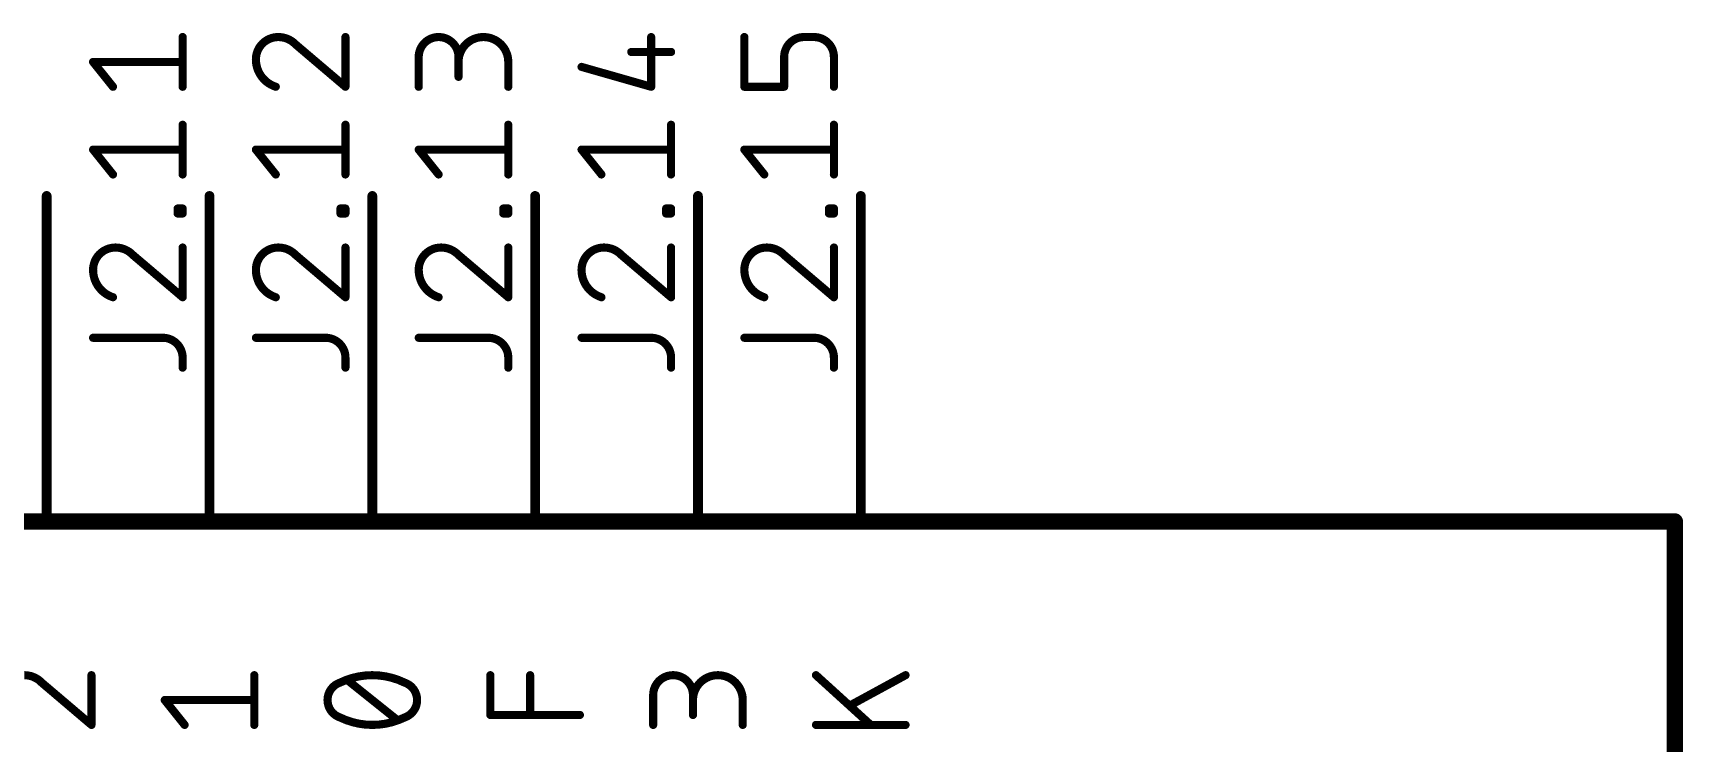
# Model space of a CAD drawing. Extents: x -165 to 95, y -26 to 154.
# Drawn here: x -111.97 to -86.23, y 72.74 to 83.82 of the extents above; entities that cross this region are included whole.
import ezdxf

# ---------------------------------------------------------------- set-up
doc = ezdxf.new("R2010")
doc.units = 0
doc.layers.add('94', color=14, linetype='CONTINUOUS')
doc.layers.add('95', color=250, linetype='CONTINUOUS')

msp = doc.modelspace()

# ---------------------------------------------------------------- linework, layer by layer
at = {"layer": '94'}
for points, const_width in [([(-111.76, 81.28), (-111.76, 76.2)], 0.1524), ([(-109.22, 81.28), (-109.22, 76.2)], 0.1524), ([(-106.68, 81.28), (-106.68, 76.2)], 0.1524), ([(-104.14, 81.28), (-104.14, 76.2)], 0.1524), ([(-101.6, 81.28), (-101.6, 76.2)], 0.1524), ([(-99.06, 81.28), (-99.06, 76.2)], 0.1524), ([(-144.78, 76.2), (-86.36, 76.2)], 0.254), ([(-86.36, 76.2), (-86.36, 68.58)], 0.254)]:
    msp.add_lwpolyline(points, dxfattribs=dict(at, const_width=const_width))
for points, const_width in [([(-111.7219, 81.28, 1), (-111.7981, 81.28)], 0.0762), ([(-109.1819, 81.28, 1), (-109.2581, 81.28)], 0.0762), ([(-106.6419, 81.28, 1), (-106.7181, 81.28)], 0.0762), ([(-104.1019, 81.28, 1), (-104.1781, 81.28)], 0.0762), ([(-101.5619, 81.28, 1), (-101.6381, 81.28)], 0.0762), ([(-99.0219, 81.28, 1), (-99.0981, 81.28)], 0.0762), ([(-111.7981, 76.2, 1), (-111.7219, 76.2)], 0.0762), ([(-109.2581, 76.2, 1), (-109.1819, 76.2)], 0.0762), ([(-106.7181, 76.2, 1), (-106.6419, 76.2)], 0.0762), ([(-104.1781, 76.2, 1), (-104.1019, 76.2)], 0.0762), ([(-101.6381, 76.2, 1), (-101.5619, 76.2)], 0.0762), ([(-99.0981, 76.2, 1), (-99.0219, 76.2)], 0.0762), ([(-86.2965, 76.2, 1), (-86.4235, 76.2)], 0.127), ([(-86.36, 76.1365, 1), (-86.36, 76.2635)], 0.127)]:
    msp.add_lwpolyline(points, format="xyb", dxfattribs=dict(at, const_width=const_width))
at = {"layer": '95'}
for points, const_width in [([(-109.6073, 83.7601, 1), (-109.6709, 83.7601)], 0.0635), ([(-108.1469, 83.7601, 0.4142), (-108.4961, 83.4109)], 0.127), ([(-107.8752, 83.6437, 0.2053), (-108.1469, 83.7601)], 0.127), ([(-108.1468, 83.7918, 1), (-108.1469, 83.7284)], 0.0635), ([(-108.1469, 83.7284, 1), (-108.1469, 83.7919)], 0.0635), ([(-107.8546, 83.6679, 1), (-107.8958, 83.6195)], 0.0635), ([(-107.8982, 83.6218, 1), (-107.8522, 83.6656)], 0.0635), ([(-107.0674, 83.7601, 1), (-107.1309, 83.7601)], 0.0635), ([(-105.3352, 83.4497, 1), (-105.9561, 83.4497)], 0.127), ([(-104.5591, 83.372, 1), (-105.3352, 83.372)], 0.127), ([(-102.2978, 83.7601, 1), (-102.3613, 83.7601)], 0.0635), ([(-100.8444, 83.7601, 1), (-100.9079, 83.7601)], 0.0635), ([(-99.9448, 83.7601, 0.4142), (-100.2552, 83.4497)], 0.127), ([(-99.9448, 83.7919, 1), (-99.9448, 83.7284)], 0.0635), ([(-99.9448, 83.7284, 1), (-99.9448, 83.7919)], 0.0635), ([(-99.7895, 83.7919, 1), (-99.7895, 83.7284)], 0.0635), ([(-99.4791, 83.4497, 0.4142), (-99.7895, 83.7601)], 0.127), ([(-99.7895, 83.7284, 1), (-99.7895, 83.7919)], 0.0635), ([(-111.0113, 83.3919, 1), (-111.0609, 83.3522)], 0.0635), ([(-111.0361, 83.4038, 1), (-111.0361, 83.3403)], 0.0635), ([(-109.6391, 83.3403, 1), (-109.6391, 83.4038)], 0.0635), ([(-108.5279, 83.4109, 1), (-108.4643, 83.4109)], 0.0635), ([(-108.4961, 83.4109, 0.3252), (-108.1857, 82.984)], 0.127), ([(-108.4644, 83.4109, 1), (-108.5278, 83.4108)], 0.0635), ([(-105.9244, 83.4497, 1), (-105.9879, 83.4497)], 0.0635), ([(-105.9879, 83.4497, 1), (-105.9244, 83.4497)], 0.0635), ([(-105.3035, 83.4497, 1), (-105.367, 83.4497)], 0.0635), ([(-105.367, 83.4497, 1), (-105.3035, 83.4497)], 0.0635), ([(-105.367, 83.372, 1), (-105.3035, 83.372)], 0.0635), ([(-104.5273, 83.372, 1), (-104.5909, 83.372)], 0.0635), ([(-104.5909, 83.372, 1), (-104.5273, 83.372)], 0.0635), ([(-102.64, 83.559, 1), (-102.64, 83.4955)], 0.0635), ([(-102.0191, 83.4955, 1), (-102.0191, 83.559)], 0.0635), ([(-100.2235, 83.4497, 1), (-100.287, 83.4497)], 0.0635), ([(-100.287, 83.4497, 1), (-100.2235, 83.4497)], 0.0635), ([(-99.4474, 83.4497, 1), (-99.5109, 83.4497)], 0.0635), ([(-99.5109, 83.4497, 1), (-99.4474, 83.4497)], 0.0635), ([(-105.367, 83.1392, 1), (-105.3035, 83.1392)], 0.0635), ([(-103.4074, 83.325, 1), (-103.4248, 83.2639)], 0.0635), ([(-110.7504, 82.9642, 1), (-110.7009, 83.0038)], 0.0635), ([(-109.6709, 82.984, 1), (-109.6073, 82.984)], 0.0635), ([(-108.1954, 82.9538, 1), (-108.1759, 83.0142)], 0.0635), ([(-107.1309, 82.984, 1), (-107.0674, 82.984)], 0.0635), ([(-107.1197, 82.9598, 1), (-107.0785, 83.0082)], 0.0635), ([(-105.9879, 82.984, 1), (-105.9244, 82.984)], 0.0635), ([(-104.5909, 82.984, 1), (-104.5273, 82.984)], 0.0635), ([(-102.3613, 82.984, 1), (-102.2978, 82.984)], 0.0635), ([(-102.3383, 82.9535, 1), (-102.3208, 83.0145)], 0.0635), ([(-100.9079, 82.984, 1), (-100.8444, 82.984)], 0.0635), ([(-100.8761, 83.0157, 1), (-100.8761, 82.9522)], 0.0635), ([(-100.287, 82.984, 1), (-100.2235, 82.984)], 0.0635), ([(-100.2552, 82.9522, 1), (-100.2552, 83.0157)], 0.0635), ([(-99.5109, 82.984, 1), (-99.4474, 82.984)], 0.0635), ([(-109.6073, 82.3912, 1), (-109.6709, 82.3912)], 0.0635), ([(-107.0674, 82.3912, 1), (-107.1309, 82.3912)], 0.0635), ([(-104.5273, 82.3912, 1), (-104.5909, 82.3912)], 0.0635), ([(-101.9874, 82.3912, 1), (-102.0509, 82.3912)], 0.0635), ([(-99.4474, 82.3912, 1), (-99.5109, 82.3912)], 0.0635), ([(-111.0113, 82.023, 1), (-111.0609, 81.9834)], 0.0635), ([(-111.0361, 82.0349, 1), (-111.0361, 81.9714)], 0.0635), ([(-109.6391, 81.9714, 1), (-109.6391, 82.0349)], 0.0635), ([(-108.4713, 82.023, 1), (-108.5209, 81.9834)], 0.0635), ([(-108.4961, 82.0349, 1), (-108.4961, 81.9714)], 0.0635), ([(-107.0991, 81.9714, 1), (-107.0991, 82.0349)], 0.0635), ([(-105.9313, 82.023, 1), (-105.9809, 81.9834)], 0.0635), ([(-105.9561, 82.0349, 1), (-105.9561, 81.9714)], 0.0635), ([(-104.5591, 81.9714, 1), (-104.5591, 82.0349)], 0.0635), ([(-103.3913, 82.023, 1), (-103.4409, 81.9834)], 0.0635), ([(-103.4161, 82.0349, 1), (-103.4161, 81.9714)], 0.0635), ([(-102.0191, 81.9714, 1), (-102.0191, 82.0349)], 0.0635), ([(-100.8513, 82.023, 1), (-100.9009, 81.9834)], 0.0635), ([(-100.8761, 82.0349, 1), (-100.8761, 81.9714)], 0.0635), ([(-99.4791, 81.9714, 1), (-99.4791, 82.0349)], 0.0635), ([(-110.7504, 81.5953, 1), (-110.7009, 81.635)], 0.0635), ([(-109.6709, 81.6151, 1), (-109.6073, 81.6151)], 0.0635), ([(-108.2104, 81.5953, 1), (-108.1609, 81.635)], 0.0635), ([(-107.1309, 81.6151, 1), (-107.0674, 81.6151)], 0.0635), ([(-105.6704, 81.5953, 1), (-105.6209, 81.635)], 0.0635), ([(-104.5909, 81.6151, 1), (-104.5273, 81.6151)], 0.0635), ([(-103.1304, 81.5953, 1), (-103.0809, 81.635)], 0.0635), ([(-102.0509, 81.6151, 1), (-101.9874, 81.6151)], 0.0635), ([(-100.5904, 81.5953, 1), (-100.5409, 81.635)], 0.0635), ([(-99.5109, 81.6151, 1), (-99.4474, 81.6151)], 0.0635), ([(-109.685, 81.0838, 1), (-109.7485, 81.0838)], 0.0635), ([(-109.7167, 81.1156, 1), (-109.7167, 81.0521)], 0.0635), ([(-109.6073, 81.0838, 1), (-109.6709, 81.0838)], 0.0635), ([(-109.6391, 81.0521, 1), (-109.6391, 81.1156)], 0.0635), ([(-107.145, 81.0838, 1), (-107.2085, 81.0838)], 0.0635), ([(-107.1767, 81.1156, 1), (-107.1767, 81.0521)], 0.0635), ([(-107.0674, 81.0838, 1), (-107.1309, 81.0838)], 0.0635), ([(-107.0991, 81.0521, 1), (-107.0991, 81.1156)], 0.0635), ([(-104.6367, 81.1156, 1), (-104.6367, 81.0521)], 0.0635), ([(-104.605, 81.0838, 1), (-104.6685, 81.0838)], 0.0635), ([(-104.5273, 81.0838, 1), (-104.5909, 81.0838)], 0.0635), ([(-104.5591, 81.0521, 1), (-104.5591, 81.1156)], 0.0635), ([(-102.065, 81.0838, 1), (-102.1285, 81.0838)], 0.0635), ([(-102.0967, 81.1156, 1), (-102.0967, 81.0521)], 0.0635), ([(-101.9874, 81.0838, 1), (-102.0509, 81.0838)], 0.0635), ([(-102.0191, 81.0521, 1), (-102.0191, 81.1156)], 0.0635), ([(-99.5567, 81.1156, 1), (-99.5567, 81.0521)], 0.0635), ([(-99.525, 81.0838, 1), (-99.5885, 81.0838)], 0.0635), ([(-99.4474, 81.0838, 1), (-99.5109, 81.0838)], 0.0635), ([(-99.4791, 81.0521, 1), (-99.4791, 81.1156)], 0.0635), ([(-109.7485, 81.0062, 1), (-109.685, 81.0062)], 0.0635), ([(-109.7167, 81.0379, 1), (-109.7167, 80.9744)], 0.0635), ([(-109.6709, 81.0062, 1), (-109.6073, 81.0062)], 0.0635), ([(-109.6391, 80.9744, 1), (-109.6391, 81.0379)], 0.0635), ([(-107.2085, 81.0062, 1), (-107.145, 81.0062)], 0.0635), ([(-107.1767, 81.0379, 1), (-107.1767, 80.9744)], 0.0635), ([(-107.1309, 81.0062, 1), (-107.0674, 81.0062)], 0.0635), ([(-107.0991, 80.9744, 1), (-107.0991, 81.0379)], 0.0635), ([(-104.6367, 81.0379, 1), (-104.6367, 80.9744)], 0.0635), ([(-104.6685, 81.0062, 1), (-104.605, 81.0062)], 0.0635), ([(-104.5909, 81.0062, 1), (-104.5273, 81.0062)], 0.0635), ([(-104.5591, 80.9744, 1), (-104.5591, 81.0379)], 0.0635), ([(-102.1285, 81.0062, 1), (-102.065, 81.0062)], 0.0635), ([(-102.0967, 81.0379, 1), (-102.0967, 80.9744)], 0.0635), ([(-102.0509, 81.0062, 1), (-101.9874, 81.0062)], 0.0635), ([(-102.0191, 80.9744, 1), (-102.0191, 81.0379)], 0.0635), ([(-99.5567, 81.0379, 1), (-99.5567, 80.9744)], 0.0635), ([(-99.5885, 81.0062, 1), (-99.525, 81.0062)], 0.0635), ([(-99.5109, 81.0062, 1), (-99.4474, 81.0062)], 0.0635), ([(-99.4791, 80.9744, 1), (-99.4791, 81.0379)], 0.0635), ([(-110.6869, 80.4749, 0.4142), (-111.0361, 80.1256)], 0.127), ([(-110.4152, 80.3584, 0.2053), (-110.6869, 80.4749)], 0.127), ([(-110.6868, 80.5066, 1), (-110.6869, 80.4431)], 0.0635), ([(-110.6869, 80.4431, 1), (-110.6869, 80.5066)], 0.0635), ([(-110.3946, 80.3826, 1), (-110.4358, 80.3342)], 0.0635), ([(-110.4382, 80.3365, 1), (-110.3922, 80.3803)], 0.0635), ([(-109.6073, 80.4749, 1), (-109.6709, 80.4749)], 0.0635), ([(-108.1469, 80.4749, 0.4142), (-108.4961, 80.1256)], 0.127), ([(-107.8752, 80.3584, 0.2053), (-108.1469, 80.4749)], 0.127), ([(-108.1468, 80.5066, 1), (-108.1469, 80.4431)], 0.0635), ([(-108.1469, 80.4431, 1), (-108.1469, 80.5066)], 0.0635), ([(-107.8546, 80.3826, 1), (-107.8958, 80.3342)], 0.0635), ([(-107.8982, 80.3365, 1), (-107.8522, 80.3803)], 0.0635), ([(-107.0674, 80.4749, 1), (-107.1309, 80.4749)], 0.0635), ([(-105.6069, 80.4749, 0.4142), (-105.9561, 80.1256)], 0.127), ([(-105.3352, 80.3584, 0.2053), (-105.6069, 80.4749)], 0.127), ([(-105.6068, 80.5066, 1), (-105.6069, 80.4431)], 0.0635), ([(-105.6069, 80.4431, 1), (-105.6069, 80.5066)], 0.0635), ([(-105.3146, 80.3826, 1), (-105.3558, 80.3342)], 0.0635), ([(-105.3582, 80.3365, 1), (-105.3122, 80.3803)], 0.0635), ([(-104.5273, 80.4749, 1), (-104.5909, 80.4749)], 0.0635), ([(-103.0669, 80.4749, 0.4142), (-103.4161, 80.1256)], 0.127), ([(-102.7952, 80.3584, 0.2053), (-103.0669, 80.4749)], 0.127), ([(-103.0668, 80.5066, 1), (-103.0669, 80.4431)], 0.0635), ([(-103.0669, 80.4431, 1), (-103.0669, 80.5066)], 0.0635), ([(-102.7746, 80.3826, 1), (-102.8158, 80.3342)], 0.0635), ([(-102.8182, 80.3365, 1), (-102.7722, 80.3803)], 0.0635), ([(-101.9874, 80.4749, 1), (-102.0509, 80.4749)], 0.0635), ([(-100.5269, 80.4749, 0.4142), (-100.8761, 80.1256)], 0.127), ([(-100.2552, 80.3584, 0.2053), (-100.5269, 80.4749)], 0.127), ([(-100.5268, 80.5066, 1), (-100.5269, 80.4431)], 0.0635), ([(-100.5269, 80.4431, 1), (-100.5269, 80.5066)], 0.0635), ([(-100.2346, 80.3826, 1), (-100.2758, 80.3342)], 0.0635), ([(-100.2782, 80.3365, 1), (-100.2322, 80.3803)], 0.0635), ([(-99.4474, 80.4749, 1), (-99.5109, 80.4749)], 0.0635), ([(-111.0361, 80.1256, 0.3252), (-110.7257, 79.6987)], 0.127), ([(-111.0044, 80.1256, 1), (-111.0678, 80.1256)], 0.0635), ([(-111.0679, 80.1256, 1), (-111.0044, 80.1256)], 0.0635), ([(-108.5279, 80.1256, 1), (-108.4643, 80.1256)], 0.0635), ([(-108.4961, 80.1256, 0.3252), (-108.1857, 79.6987)], 0.127), ([(-108.4644, 80.1256, 1), (-108.5278, 80.1256)], 0.0635), ([(-105.9561, 80.1256, 0.3252), (-105.6457, 79.6987)], 0.127), ([(-105.9879, 80.1256, 1), (-105.9244, 80.1256)], 0.0635), ([(-105.9244, 80.1256, 1), (-105.9878, 80.1256)], 0.0635), ([(-103.4479, 80.1256, 1), (-103.3843, 80.1256)], 0.0635), ([(-103.4161, 80.1256, 0.3252), (-103.1057, 79.6987)], 0.127), ([(-103.3844, 80.1256, 1), (-103.4478, 80.1256)], 0.0635), ([(-100.9079, 80.1256, 1), (-100.8444, 80.1256)], 0.0635), ([(-100.8761, 80.1256, 0.3252), (-100.5657, 79.6987)], 0.127), ([(-100.8444, 80.1256, 1), (-100.9078, 80.1256)], 0.0635), ([(-110.7354, 79.6685, 1), (-110.7159, 79.7289)], 0.0635), ([(-109.6709, 79.6987, 1), (-109.6073, 79.6987)], 0.0635), ([(-109.6597, 79.6746, 1), (-109.6185, 79.7229)], 0.0635), ([(-108.1954, 79.6685, 1), (-108.1759, 79.7289)], 0.0635), ([(-107.1309, 79.6987, 1), (-107.0674, 79.6987)], 0.0635), ([(-107.1197, 79.6746, 1), (-107.0785, 79.7229)], 0.0635), ([(-105.6554, 79.6685, 1), (-105.6359, 79.7289)], 0.0635), ([(-104.5909, 79.6987, 1), (-104.5273, 79.6987)], 0.0635), ([(-104.5797, 79.6746, 1), (-104.5385, 79.7229)], 0.0635), ([(-103.1154, 79.6685, 1), (-103.0959, 79.7289)], 0.0635), ([(-102.0509, 79.6987, 1), (-101.9874, 79.6987)], 0.0635), ([(-102.0397, 79.6746, 1), (-101.9985, 79.7229)], 0.0635), ([(-100.5754, 79.6685, 1), (-100.5559, 79.7289)], 0.0635), ([(-99.5109, 79.6987, 1), (-99.4474, 79.6987)], 0.0635), ([(-99.4997, 79.6746, 1), (-99.4585, 79.7229)], 0.0635), ([(-111.0361, 79.0977, 1), (-111.0361, 79.0342)], 0.0635), ([(-109.6391, 78.7555, 0.4142), (-109.9495, 79.066)], 0.127), ([(-109.9495, 79.0977, 1), (-109.9495, 79.0342)], 0.0635), ([(-109.9495, 79.0342, 1), (-109.9495, 79.0977)], 0.0635), ([(-108.4961, 79.0977, 1), (-108.4961, 79.0342)], 0.0635), ([(-107.0991, 78.7555, 0.4142), (-107.4095, 79.066)], 0.127), ([(-107.4095, 79.0977, 1), (-107.4095, 79.0342)], 0.0635), ([(-107.4095, 79.0342, 1), (-107.4095, 79.0977)], 0.0635), ([(-105.9561, 79.0977, 1), (-105.9561, 79.0342)], 0.0635), ([(-104.5591, 78.7555, 0.4142), (-104.8695, 79.066)], 0.127), ([(-104.8695, 79.0977, 1), (-104.8695, 79.0342)], 0.0635), ([(-104.8695, 79.0342, 1), (-104.8695, 79.0977)], 0.0635), ([(-103.4161, 79.0977, 1), (-103.4161, 79.0342)], 0.0635), ([(-102.0191, 78.7555, 0.4142), (-102.3295, 79.066)], 0.127), ([(-102.3295, 79.0977, 1), (-102.3295, 79.0342)], 0.0635), ([(-102.3295, 79.0342, 1), (-102.3295, 79.0977)], 0.0635), ([(-100.8761, 79.0977, 1), (-100.8761, 79.0342)], 0.0635), ([(-99.4791, 78.7555, 0.4142), (-99.7895, 79.066)], 0.127), ([(-99.7895, 79.0977, 1), (-99.7895, 79.0342)], 0.0635), ([(-99.7895, 79.0342, 1), (-99.7895, 79.0977)], 0.0635), ([(-109.6073, 78.7555, 1), (-109.6709, 78.7555)], 0.0635), ([(-109.6709, 78.7555, 1), (-109.6073, 78.7555)], 0.0635), ([(-107.0674, 78.7555, 1), (-107.1309, 78.7555)], 0.0635), ([(-107.1309, 78.7555, 1), (-107.0674, 78.7555)], 0.0635), ([(-104.5273, 78.7555, 1), (-104.5909, 78.7555)], 0.0635), ([(-104.5909, 78.7555, 1), (-104.5273, 78.7555)], 0.0635), ([(-101.9874, 78.7555, 1), (-102.0509, 78.7555)], 0.0635), ([(-102.0509, 78.7555, 1), (-101.9874, 78.7555)], 0.0635), ([(-99.4474, 78.7555, 1), (-99.5109, 78.7555)], 0.0635), ([(-99.5109, 78.7555, 1), (-99.4474, 78.7555)], 0.0635), ([(-109.6709, 78.6003, 1), (-109.6073, 78.6003)], 0.0635), ([(-107.1309, 78.6003, 1), (-107.0674, 78.6003)], 0.0635), ([(-104.5909, 78.6003, 1), (-104.5273, 78.6003)], 0.0635), ([(-102.0509, 78.6003, 1), (-101.9874, 78.6003)], 0.0635), ([(-99.5109, 78.6003, 1), (-99.4474, 78.6003)], 0.0635), ([(-111.8376, 73.6833, 0.2053), (-112.1093, 73.7997)], 0.127), ([(-111.817, 73.7075, 1), (-111.8582, 73.6591)], 0.0635), ([(-111.8606, 73.6614, 1), (-111.8146, 73.7052)], 0.0635), ([(-111.0298, 73.7997, 1), (-111.0933, 73.7997)], 0.0635), ([(-108.4898, 73.7997, 1), (-108.5533, 73.7997)], 0.0635), ([(-107.1845, 73.6833, 0.3205), (-107.3785, 73.4116)], 0.127), ([(-106.68, 73.7997, 0.1139), (-107.1845, 73.6833)], 0.127), ([(-107.1984, 73.7118, 1), (-107.1706, 73.6547)], 0.0635), ([(-107.1742, 73.6533, 1), (-107.1948, 73.7133)], 0.0635), ([(-107.0482, 73.7469, 1), (-107.0879, 73.6973)], 0.0635), ([(-106.68, 73.8315, 1), (-106.68, 73.7679)], 0.0635), ([(-106.1755, 73.6833, 0.1139), (-106.68, 73.7997)], 0.127), ([(-106.68, 73.768, 1), (-106.68, 73.8314)], 0.0635), ([(-105.9815, 73.4116, 0.3205), (-106.1755, 73.6833)], 0.127), ([(-106.1652, 73.7133, 1), (-106.1858, 73.6533)], 0.0635), ([(-106.1894, 73.6547, 1), (-106.1616, 73.7118)], 0.0635), ([(-104.8068, 73.7997, 1), (-104.8703, 73.7997)], 0.0635), ([(-104.1859, 73.7997, 1), (-104.2494, 73.7997)], 0.0635), ([(-101.6776, 73.4893, 1), (-102.2985, 73.4893)], 0.127), ([(-100.9015, 73.4116, 1), (-101.6776, 73.4116)], 0.127), ([(-99.7371, 73.8232, 1), (-99.7799, 73.7762)], 0.0635), ([(-98.3463, 73.7718, 1), (-98.3767, 73.8276)], 0.0635), ([(-109.8937, 73.4315, 1), (-109.9433, 73.3918)], 0.0635), ([(-109.9185, 73.4434, 1), (-109.9185, 73.3799)], 0.0635), ([(-108.5215, 73.3799, 1), (-108.5215, 73.4434)], 0.0635), ([(-107.3785, 73.4116, 0.3205), (-107.1845, 73.14)], 0.127), ([(-107.3468, 73.4116, 1), (-107.4102, 73.4116)], 0.0635), ([(-107.4102, 73.4116, 1), (-107.3468, 73.4116)], 0.0635), ([(-106.1755, 73.14, 0.3205), (-105.9815, 73.4116)], 0.127), ([(-105.9498, 73.4116, 1), (-106.0132, 73.4116)], 0.0635), ([(-106.0132, 73.4116, 1), (-105.9498, 73.4116)], 0.0635), ([(-102.2668, 73.4893, 1), (-102.3303, 73.4893)], 0.0635), ([(-102.3303, 73.4893, 1), (-102.2668, 73.4893)], 0.0635), ([(-101.6459, 73.4893, 1), (-101.7094, 73.4893)], 0.0635), ([(-101.7094, 73.4893, 1), (-101.6459, 73.4893)], 0.0635), ([(-101.7094, 73.4116, 1), (-101.6459, 73.4116)], 0.0635), ([(-100.8697, 73.4116, 1), (-100.9333, 73.4116)], 0.0635), ([(-100.9333, 73.4116, 1), (-100.8697, 73.4116)], 0.0635), ([(-99.2304, 73.3619, 1), (-99.2, 73.3062)], 0.0635), ([(-107.1845, 73.14, 0.1139), (-106.68, 73.0236)], 0.127), ([(-107.1706, 73.1685, 1), (-107.1984, 73.1115)], 0.0635), ([(-107.1948, 73.11, 1), (-107.1742, 73.17)], 0.0635), ([(-106.68, 73.0236, 0.1139), (-106.1755, 73.14)], 0.127), ([(-106.3118, 73.0764, 1), (-106.2721, 73.126)], 0.0635), ([(-106.1858, 73.17, 1), (-106.1652, 73.11)], 0.0635), ([(-106.1616, 73.1115, 1), (-106.1894, 73.1685)], 0.0635), ([(-104.8703, 73.1788, 1), (-104.8068, 73.1788)], 0.0635), ([(-104.8385, 73.2106, 1), (-104.8385, 73.1471)], 0.0635), ([(-104.2494, 73.1788, 1), (-104.1859, 73.1788)], 0.0635), ([(-103.4415, 73.1471, 1), (-103.4415, 73.2106)], 0.0635), ([(-101.7094, 73.1788, 1), (-101.6459, 73.1788)], 0.0635), ([(-111.0933, 73.0236, 1), (-111.0298, 73.0236)], 0.0635), ([(-111.0821, 72.9994, 1), (-111.0409, 73.0478)], 0.0635), ([(-109.6328, 73.0038, 1), (-109.5833, 73.0434)], 0.0635), ([(-108.5533, 73.0236, 1), (-108.4898, 73.0236)], 0.0635), ([(-106.68, 73.0553, 1), (-106.68, 72.9918)], 0.0635), ([(-106.68, 72.9918, 1), (-106.68, 73.0553)], 0.0635), ([(-102.3303, 73.0236, 1), (-102.2668, 73.0236)], 0.0635), ([(-100.9333, 73.0236, 1), (-100.8697, 73.0236)], 0.0635), ([(-99.7585, 73.0553, 1), (-99.7585, 72.9918)], 0.0635), ([(-98.9261, 73.0001, 1), (-98.8834, 73.0471)], 0.0635), ([(-98.3615, 72.9918, 1), (-98.3615, 73.0553)], 0.0635)]:
    msp.add_lwpolyline(points, format="xyb", dxfattribs=dict(at, const_width=const_width))
at = {"layer": '95', "const_width": 0.127}
for points in [[(-109.6391, 82.984), (-109.6391, 83.7601)], [(-107.8752, 83.6437), (-107.0991, 82.984)], [(-107.0991, 82.984), (-107.0991, 83.7601)], [(-102.3295, 82.984), (-102.3295, 83.7601)], [(-100.8761, 82.984), (-100.8761, 83.7601)], [(-99.7895, 83.7601), (-99.9448, 83.7601)], [(-110.7257, 82.984), (-111.0361, 83.372)], [(-111.0361, 83.372), (-109.6391, 83.372)], [(-105.9561, 82.984), (-105.9561, 83.4497)], [(-105.3352, 83.4497), (-105.3352, 83.1392)], [(-104.5591, 82.984), (-104.5591, 83.372)], [(-102.64, 83.5273), (-102.0191, 83.5273)], [(-100.2552, 83.4497), (-100.2552, 82.984)], [(-99.4791, 82.984), (-99.4791, 83.4497)], [(-103.4161, 83.2944), (-102.3295, 82.984)], [(-100.2552, 82.984), (-100.8761, 82.984)], [(-109.6391, 81.6151), (-109.6391, 82.3912)], [(-107.0991, 81.6151), (-107.0991, 82.3912)], [(-104.5591, 81.6151), (-104.5591, 82.3912)], [(-102.0191, 81.6151), (-102.0191, 82.3912)], [(-99.4791, 81.6151), (-99.4791, 82.3912)], [(-110.7257, 81.6151), (-111.0361, 82.0032)], [(-111.0361, 82.0032), (-109.6391, 82.0032)], [(-108.1857, 81.6151), (-108.4961, 82.0032)], [(-108.4961, 82.0032), (-107.0991, 82.0032)], [(-105.6457, 81.6151), (-105.9561, 82.0032)], [(-105.9561, 82.0032), (-104.5591, 82.0032)], [(-103.1057, 81.6151), (-103.4161, 82.0032)], [(-103.4161, 82.0032), (-102.0191, 82.0032)], [(-100.5657, 81.6151), (-100.8761, 82.0032)], [(-100.8761, 82.0032), (-99.4791, 82.0032)], [(-109.7167, 81.0062), (-109.7167, 81.0838)], [(-109.7167, 81.0838), (-109.6391, 81.0838)], [(-109.6391, 81.0838), (-109.6391, 81.0062)], [(-107.1767, 81.0062), (-107.1767, 81.0838)], [(-107.1767, 81.0838), (-107.0991, 81.0838)], [(-107.0991, 81.0838), (-107.0991, 81.0062)], [(-104.6367, 81.0062), (-104.6367, 81.0838)], [(-104.6367, 81.0838), (-104.5591, 81.0838)], [(-104.5591, 81.0838), (-104.5591, 81.0062)], [(-102.0967, 81.0062), (-102.0967, 81.0838)], [(-102.0967, 81.0838), (-102.0191, 81.0838)], [(-102.0191, 81.0838), (-102.0191, 81.0062)], [(-99.5567, 81.0062), (-99.5567, 81.0838)], [(-99.5567, 81.0838), (-99.4791, 81.0838)], [(-99.4791, 81.0838), (-99.4791, 81.0062)], [(-109.6391, 81.0062), (-109.7167, 81.0062)], [(-107.0991, 81.0062), (-107.1767, 81.0062)], [(-104.5591, 81.0062), (-104.6367, 81.0062)], [(-102.0191, 81.0062), (-102.0967, 81.0062)], [(-99.4791, 81.0062), (-99.5567, 81.0062)], [(-110.4152, 80.3584), (-109.6391, 79.6987)], [(-109.6391, 79.6987), (-109.6391, 80.4749)], [(-107.8752, 80.3584), (-107.0991, 79.6987)], [(-107.0991, 79.6987), (-107.0991, 80.4749)], [(-105.3352, 80.3584), (-104.5591, 79.6987)], [(-104.5591, 79.6987), (-104.5591, 80.4749)], [(-102.7952, 80.3584), (-102.0191, 79.6987)], [(-102.0191, 79.6987), (-102.0191, 80.4749)], [(-100.2552, 80.3584), (-99.4791, 79.6987)], [(-99.4791, 79.6987), (-99.4791, 80.4749)], [(-111.0361, 79.066), (-109.9495, 79.066)], [(-108.4961, 79.066), (-107.4095, 79.066)], [(-105.9561, 79.066), (-104.8695, 79.066)], [(-103.4161, 79.066), (-102.3295, 79.066)], [(-100.8761, 79.066), (-99.7895, 79.066)], [(-109.6391, 78.7555), (-109.6391, 78.6003)], [(-107.0991, 78.7555), (-107.0991, 78.6003)], [(-104.5591, 78.7555), (-104.5591, 78.6003)], [(-102.0191, 78.7555), (-102.0191, 78.6003)], [(-99.4791, 78.7555), (-99.4791, 78.6003)], [(-111.8376, 73.6833), (-111.0615, 73.0236)], [(-111.0615, 73.0236), (-111.0615, 73.7997)], [(-108.5215, 73.0236), (-108.5215, 73.7997)], [(-106.2919, 73.1012), (-107.0681, 73.7221)], [(-104.8385, 73.1788), (-104.8385, 73.7997)], [(-104.2176, 73.1788), (-104.2176, 73.7997)], [(-99.7585, 73.7997), (-98.9048, 73.0236)], [(-98.3615, 73.7997), (-99.2152, 73.334)], [(-109.6081, 73.0236), (-109.9185, 73.4116)], [(-109.9185, 73.4116), (-108.5215, 73.4116)], [(-102.2985, 73.0236), (-102.2985, 73.4893)], [(-101.6776, 73.4893), (-101.6776, 73.1788)], [(-100.9015, 73.0236), (-100.9015, 73.4116)], [(-103.4415, 73.1788), (-104.8385, 73.1788)], [(-98.3615, 73.0236), (-99.7585, 73.0236)]]:
    msp.add_lwpolyline(points, dxfattribs=at)

doc.saveas('drawing.dxf')
